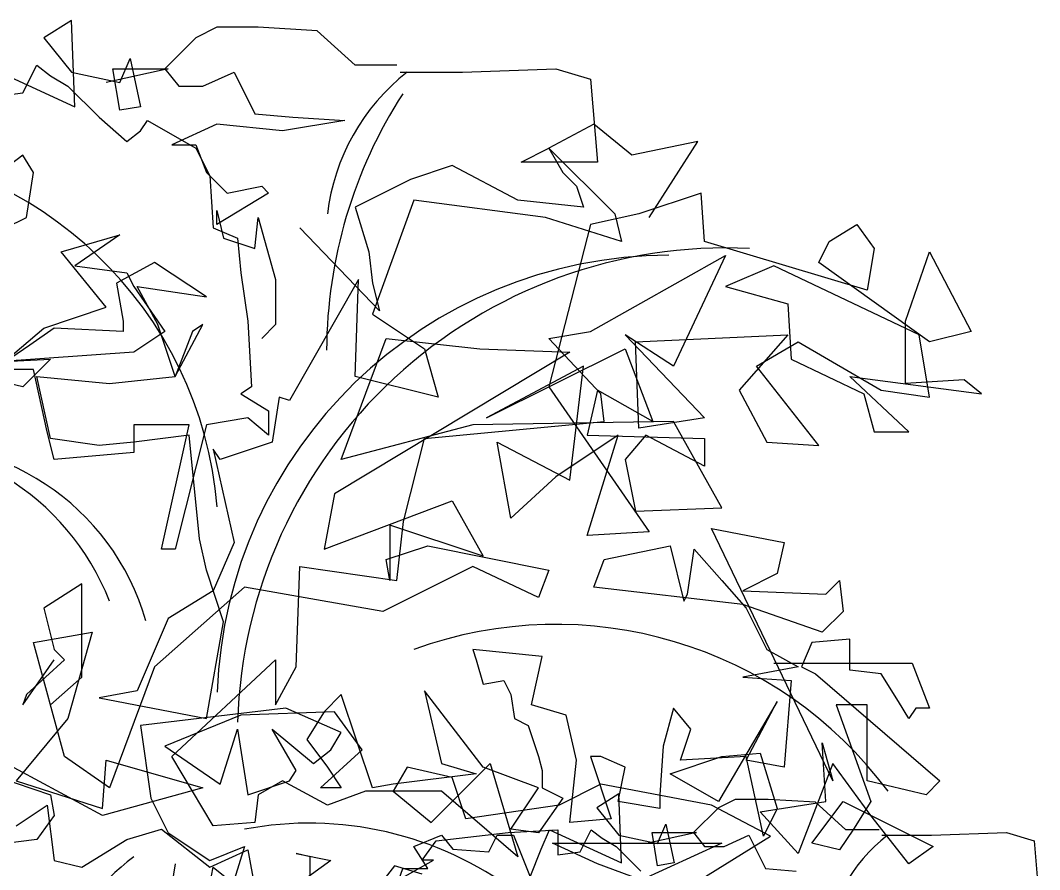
# Model space of a CAD drawing. Header units: millimetres. Extents: x 284148 to 331264, y 78716 to 101523.
# Drawn here: x 297228 to 298060, y 98801 to 99494 of the extents above; entities that cross this region are included whole.
import ezdxf

# ---------------------------------------------------------------- set-up
doc = ezdxf.new("R2010")
doc.units = ezdxf.units.MM

# ---------------------------------------------------------------- blocks, each defined once
blk = doc.blocks.new('A$C6C9D438F')
for p, q in [((854.06, 2196.54), (831.46, 2182.42)), ((856.89, 2125.95), (854.06, 2196.54)), ((972.74, 2190.89), (955.79, 2182.42)), ((1006.65, 2190.89), (972.74, 2190.89)), ((1054.69, 2188.07), (1006.65, 2190.89)), ((831.46, 2182.42), (854.06, 2154.19)), ((955.79, 2182.42), (930.36, 2157.01)), ((1085.77, 2159.84), (1054.69, 2188.07)), ((893.62, 2145.72), (902.1, 2165.48)), ((902.1, 2165.48), (910.58, 2125.95)), ((783.42, 2159.84), (856.89, 2125.95)), ((814.5, 2137.25), (825.8, 2159.84)), ((825.8, 2159.84), (837.11, 2151.37)), ((933.18, 2157.01), (882.32, 2145.72)), ((887.97, 2157.01), (933.18, 2157.01)), ((893.62, 2123.13), (887.97, 2157.01)), ((930.36, 2157.01), (941.66, 2142.89)), ((1119.68, 2159.84), (1085.77, 2159.84)), ((1173.37, 2154.19), (1249.66, 2157.01)), ((1249.66, 2157.01), (1277.92, 2148.54)), ((837.11, 2151.37), (851.24, 2142.89)), ((854.06, 2154.19), (893.62, 2145.72)), ((961.44, 2142.89), (986.87, 2154.19)), ((986.87, 2154.19), (1003.82, 2120.31)), ((1122.5, 2154.19), (1173.37, 2154.19)), ((1277.92, 2148.54), (1283.57, 2080.78)), ((851.24, 2142.89), (876.67, 2117.48)), ((941.66, 2142.89), (961.44, 2142.89)), ((791.9, 2134.42), (814.5, 2137.25)), ((910.58, 2125.95), (893.62, 2123.13)), ((876.67, 2117.48), (899.27, 2097.72)), ((910.58, 2106.19), (916.23, 2114.66)), ((916.23, 2114.66), (955.79, 2092.07)), ((1003.82, 2120.31), (1034.91, 2117.48)), ((1077.29, 2114.66), (1026.43, 2106.19)), ((1034.91, 2117.48), (1077.29, 2114.66)), ((899.27, 2097.72), (910.58, 2106.19)), ((972.74, 2111.84), (936.01, 2094.9)), ((1026.43, 2106.19), (972.74, 2111.84)), ((1280.74, 2111.84), (1244.01, 2092.07)), ((1311.83, 2086.42), (1280.74, 2111.84)), ((1365.51, 2097.72), (1311.83, 2086.42)), ((1325.95, 2035.6), (1365.51, 2097.72)), ((936.01, 2094.9), (955.79, 2094.9)), ((955.79, 2094.9), (964.26, 2072.31)), ((955.79, 2092.07), (967.09, 2069.48)), ((1221.4, 2080.78), (1244.01, 2092.07)), ((1244.01, 2092.07), (1255.31, 2072.31)), ((1244.01, 2092.07), (1297.7, 2038.43)), ((814.5, 2086.42), (791.9, 2069.48)), ((822.98, 2072.31), (814.5, 2086.42)), ((1283.57, 2080.78), (1221.4, 2080.78)), ((1164.89, 2077.95), (1130.98, 2066.66)), ((1218.58, 2049.72), (1164.89, 2077.95)), ((817.33, 2035.6), (822.98, 2072.31)), ((964.26, 2072.31), (981.22, 2055.37)), ((967.09, 2069.48), (969.92, 2027.13)), ((1130.98, 2066.66), (1085.77, 2044.07)), ((1255.31, 2072.31), (1266.61, 2061.01)), ((981.22, 2055.37), (1009.48, 2061.01)), ((1009.48, 2061.01), (1015.13, 2055.37)), ((1266.61, 2061.01), (1272.27, 2044.07)), ((1015.13, 2055.37), (972.74, 2029.95)), ((1133.81, 2049.72), (1099.9, 1956.54)), ((1241.18, 2035.6), (1133.81, 2049.72)), ((1272.27, 2044.07), (1218.58, 2049.72)), ((1368.34, 2055.37), (1317.48, 2038.43)), ((1371.17, 2015.84), (1368.34, 2055.37)), ((972.74, 2041.25), (978.39, 2018.66)), ((972.74, 2029.95), (972.74, 2041.25)), ((1085.77, 2044.07), (1097.07, 2007.37)), ((800.37, 2027.13), (817.33, 2035.6)), ((1003.82, 2010.19), (1006.65, 2035.6)), ((1006.65, 2035.6), (1020.78, 1984.78)), ((1303.35, 2015.84), (1241.18, 2035.6)), ((1317.48, 2038.43), (1277.92, 2029.95)), ((1297.7, 2038.43), (1303.35, 2015.84)), ((969.92, 2027.13), (989.7, 2018.66)), ((1105.55, 1959.37), (1040.56, 2027.13)), ((1277.92, 2029.95), (1244.01, 1897.25)), ((1472.89, 2015.84), (1495.5, 2029.95)), ((1495.5, 2029.95), (1509.63, 2010.19)), ((845.58, 2007.37), (893.62, 2021.48)), ((893.62, 2021.48), (856.89, 1996.07)), ((978.39, 2018.66), (1003.82, 2010.19)), ((989.7, 2018.66), (992.52, 1990.43)), ((1503.97, 1976.31), (1371.17, 2015.84)), ((1464.41, 1998.9), (1472.89, 2015.84)), ((882.32, 1962.19), (845.58, 2007.37)), ((1097.07, 2007.37), (1099.9, 1981.96)), ((1509.63, 2010.19), (1503.97, 1976.31)), ((1535.06, 1950.9), (1554.84, 2007.37)), ((1554.84, 2007.37), (1588.75, 1942.43)), ((921.88, 1998.9), (890.8, 1981.96)), ((964.26, 1970.66), (921.88, 1998.9)), ((1277.92, 1942.43), (1388.12, 2004.54)), ((1388.12, 2004.54), (1345.73, 1914.19)), ((1554.84, 1933.96), (1464.41, 1998.9)), ((856.89, 1996.07), (899.27, 1990.43)), ((899.27, 1990.43), (904.92, 1979.13)), ((992.52, 1990.43), (998.17, 1950.9)), ((1427.68, 1996.07), (1388.12, 1979.13)), ((1546.36, 1939.6), (1427.68, 1996.07)), ((890.8, 1981.96), (896.45, 1950.9)), ((1020.78, 1984.78), (1020.78, 1948.07)), ((1088.6, 1984.78), (1032.08, 1885.96)), ((1085.77, 1905.72), (1088.6, 1984.78)), ((1099.9, 1981.96), (1105.55, 1959.37)), ((904.92, 1979.13), (930.36, 1942.43)), ((907.75, 1979.13), (964.26, 1970.66)), ((924.7, 1948.07), (907.75, 1979.13)), ((1388.12, 1979.13), (1438.98, 1965.01)), ((1438.98, 1965.01), (1441.81, 1919.84)), ((831.46, 1945.25), (882.32, 1962.19)), ((1099.9, 1956.54), (1142.28, 1928.31)), ((896.45, 1950.9), (896.45, 1942.43)), ((938.83, 1905.72), (924.7, 1948.07)), ((938.83, 1905.72), (961.44, 1948.07)), ((961.44, 1948.07), (952.96, 1942.43)), ((998.17, 1950.9), (1001, 1897.25)), ((1020.78, 1948.07), (1009.48, 1936.78)), ((1535.06, 1900.07), (1535.06, 1950.9)), ((794.72, 1914.19), (831.46, 1945.25)), ((839.93, 1945.25), (820.15, 1931.13)), ((896.45, 1942.43), (839.93, 1945.25)), ((930.36, 1942.43), (904.92, 1925.49)), ((952.96, 1942.43), (938.83, 1905.72)), ((1244.01, 1936.78), (1277.92, 1942.43)), ((1306.17, 1939.6), (1371.17, 1871.84)), ((1345.73, 1914.19), (1306.17, 1939.6)), ((1314.65, 1933.96), (1438.98, 1939.6)), ((1438.98, 1939.6), (1399.42, 1894.43)), ((1554.84, 1888.78), (1546.36, 1939.6)), ((1588.75, 1942.43), (1554.84, 1933.96)), ((820.15, 1931.13), (794.72, 1914.19)), ((1074.47, 1837.96), (1111.2, 1936.78)), ((1111.2, 1936.78), (1187.5, 1928.31)), ((1286.39, 1891.6), (1244.01, 1936.78)), ((1317.48, 1863.37), (1314.65, 1933.96)), ((1413.55, 1914.19), (1447.46, 1933.96)), ((1447.46, 1933.96), (1515.28, 1894.43)), ((904.92, 1925.49), (783.42, 1917.01)), ((1260.96, 1925.49), (1068.82, 1809.72)), ((1142.28, 1928.31), (1153.59, 1888.78)), ((1187.5, 1928.31), (1260.96, 1925.49)), ((1193.15, 1871.84), (1306.17, 1928.31)), ((1306.17, 1928.31), (1328.78, 1869.02)), ((783.42, 1917.01), (837.11, 1919.84)), ((837.11, 1919.84), (814.5, 1897.25)), ((1441.81, 1919.84), (1501.15, 1891.6)), ((822.98, 1911.37), (803.2, 1911.37)), ((834.28, 1860.54), (822.98, 1911.37)), ((1272.27, 1914.19), (1193.15, 1871.84)), ((1260.96, 1821.02), (1272.27, 1914.19)), ((1464.41, 1849.25), (1413.55, 1914.19)), ((814.5, 1897.25), (777.77, 1905.72)), ((825.8, 1905.72), (885.14, 1900.07)), ((837.11, 1854.9), (825.8, 1905.72)), ((885.14, 1900.07), (938.83, 1905.72)), ((1153.59, 1888.78), (1085.77, 1905.72)), ((1489.85, 1905.72), (1597.22, 1891.6)), ((1537.88, 1860.54), (1489.85, 1905.72)), ((1583.09, 1902.9), (1535.06, 1900.07)), ((1597.22, 1891.6), (1583.09, 1902.9)), ((1001, 1897.25), (992.52, 1891.6)), ((992.52, 1891.6), (1015.13, 1877.49)), ((1244.01, 1897.25), (1325.95, 1778.66)), ((1283.57, 1894.43), (1275.09, 1857.72)), ((1328.78, 1869.02), (1283.57, 1894.43)), ((1289.22, 1869.02), (1286.39, 1891.6)), ((1399.42, 1894.43), (1422.03, 1852.07)), ((1501.15, 1891.6), (1509.63, 1860.54)), ((1515.28, 1894.43), (1554.84, 1888.78)), ((1023.6, 1888.78), (1017.95, 1852.07)), ((1032.08, 1885.96), (1023.6, 1888.78)), ((1015.13, 1877.49), (1015.13, 1857.72)), ((950.14, 1866.19), (904.92, 1866.19)), ((904.92, 1866.19), (904.92, 1843.6)), ((927.53, 1764.55), (950.14, 1866.19)), ((964.26, 1866.19), (938.83, 1764.55)), ((998.17, 1871.84), (964.26, 1866.19)), ((1015.13, 1857.72), (998.17, 1871.84)), ((1181.84, 1866.19), (1074.47, 1837.96)), ((1142.28, 1854.9), (1289.22, 1869.02)), ((1345.73, 1869.02), (1181.84, 1866.19)), ((1371.17, 1871.84), (1317.48, 1863.37)), ((1385.29, 1798.43), (1345.73, 1869.02)), ((839.93, 1837.96), (834.28, 1860.54)), ((950.14, 1857.72), (904.92, 1852.07)), ((958.61, 1773.02), (950.14, 1857.72)), ((1300.52, 1857.72), (1249.66, 1823.84)), ((1275.09, 1857.72), (1371.17, 1854.9)), ((1275.09, 1775.84), (1300.52, 1857.72)), ((1323.13, 1857.72), (1306.17, 1837.96)), ((1371.17, 1832.31), (1323.13, 1857.72)), ((1509.63, 1860.54), (1537.88, 1860.54)), ((876.67, 1849.25), (837.11, 1854.9)), ((904.92, 1852.07), (876.67, 1849.25)), ((1017.95, 1852.07), (975.57, 1837.96)), ((1125.33, 1787.13), (1142.28, 1854.9)), ((1212.93, 1789.96), (1201.62, 1852.07)), ((1201.62, 1852.07), (1260.96, 1821.02)), ((1371.17, 1854.9), (1371.17, 1832.31)), ((1422.03, 1852.07), (1464.41, 1849.25)), ((904.92, 1843.6), (839.93, 1837.96)), ((969.92, 1846.43), (986.87, 1770.19)), ((975.57, 1837.96), (969.92, 1846.43)), ((1306.17, 1837.96), (1314.65, 1795.6)), ((1249.66, 1823.84), (1212.93, 1789.96)), ((1068.82, 1809.72), (1060.34, 1764.55)), ((1060.34, 1764.55), (1164.89, 1804.07)), ((1164.89, 1804.07), (1190.32, 1758.9)), ((1314.65, 1795.6), (1385.29, 1798.43)), ((1190.32, 1758.9), (1114.03, 1784.31)), ((1114.03, 1784.31), (1114.03, 1739.13)), ((1119.68, 1739.13), (1125.33, 1787.13)), ((1475.72, 1575.37), (1376.82, 1781.49)), ((1376.82, 1781.49), (1436.16, 1770.19)), ((964.26, 1747.6), (958.61, 1773.02)), ((1325.95, 1778.66), (1275.09, 1775.84)), ((938.83, 1764.55), (927.53, 1764.55)), ((986.87, 1770.19), (969.92, 1730.66)), ((1111.2, 1756.07), (1145.11, 1767.37)), ((1145.11, 1767.37), (1244.01, 1747.6)), ((1289.22, 1756.07), (1342.91, 1767.37)), ((1342.91, 1767.37), (1354.21, 1722.19)), ((1357.04, 1727.84), (1362.69, 1764.55)), ((1362.69, 1764.55), (1385.29, 1739.13)), ((1436.16, 1770.19), (1430.51, 1744.78)), ((1037.73, 1668.55), (1040.56, 1750.43)), ((1040.56, 1750.43), (1119.68, 1739.13)), ((1181.84, 1750.43), (1108.38, 1713.72)), ((1114.03, 1739.13), (1111.2, 1756.07)), ((1235.53, 1725.02), (1181.84, 1750.43)), ((1280.74, 1733.49), (1289.22, 1756.07)), ((978.39, 1705.25), (964.26, 1747.6)), ((1244.01, 1747.6), (1235.53, 1725.02)), ((1430.51, 1744.78), (1402.25, 1730.66)), ((862.54, 1736.31), (831.46, 1716.55)), ((862.54, 1660.08), (862.54, 1736.31)), ((995.35, 1733.49), (921.88, 1668.55)), ((1108.38, 1713.72), (995.35, 1733.49)), ((1402.25, 1719.37), (1280.74, 1733.49)), ((1385.29, 1739.13), (1405.07, 1716.55)), ((1470.07, 1727.84), (1481.37, 1739.13)), ((1481.37, 1739.13), (1484.19, 1713.72)), ((969.92, 1730.66), (933.18, 1708.08)), ((1354.21, 1722.19), (1357.04, 1727.84)), ((1402.25, 1730.66), (1470.07, 1727.84)), ((831.46, 1716.55), (839.93, 1682.66)), ((1467.24, 1696.78), (1402.25, 1719.37)), ((1405.07, 1716.55), (1422.03, 1682.66)), ((933.18, 1708.08), (907.75, 1648.78)), ((1484.19, 1713.72), (1467.24, 1696.78)), ((964.26, 1626.19), (978.39, 1705.25)), ((822.98, 1688.31), (871.02, 1696.78)), ((871.02, 1696.78), (851.24, 1626.19)), ((1489.85, 1691.13), (1458.76, 1688.31)), ((1489.85, 1665.72), (1489.85, 1691.13)), ((848.41, 1595.14), (822.98, 1688.31)), ((839.93, 1682.66), (848.41, 1674.19)), ((1181.84, 1682.66), (1184.67, 1674.19)), ((1238.36, 1677.02), (1181.84, 1682.66)), ((1422.03, 1682.66), (1447.46, 1668.55)), ((1458.76, 1688.31), (1450.29, 1668.55)), ((814.5, 1637.49), (839.93, 1674.19)), ((848.41, 1674.19), (817.33, 1645.96)), ((936.01, 1595.14), (1020.78, 1674.19)), ((1020.78, 1674.19), (1020.78, 1637.49)), ((1184.67, 1674.19), (1190.32, 1654.43)), ((1229.88, 1637.49), (1238.36, 1677.02)), ((921.88, 1668.55), (885.14, 1569.72)), ((1020.78, 1637.49), (1037.73, 1668.55)), ((1447.46, 1668.55), (1402.25, 1660.08)), ((1427.68, 1671.37), (1540.71, 1671.37)), ((1450.29, 1668.55), (1461.59, 1662.9)), ((1515.28, 1662.9), (1489.85, 1665.72)), ((1540.71, 1671.37), (1554.84, 1634.66)), ((837.11, 1637.49), (862.54, 1660.08)), ((1190.32, 1654.43), (1207.28, 1657.25)), ((1207.28, 1657.25), (1212.93, 1645.96)), ((1402.25, 1660.08), (1441.81, 1657.25)), ((1441.81, 1657.25), (1436.16, 1586.66)), ((1461.59, 1662.9), (1563.31, 1575.37)), ((1529.41, 1640.31), (1515.28, 1662.9)), ((907.75, 1648.78), (876.67, 1643.13)), ((1142.28, 1648.78), (1156.41, 1589.49)), ((1190.32, 1586.66), (1142.28, 1648.78)), ((817.33, 1645.96), (814.5, 1637.49)), ((876.67, 1643.13), (964.26, 1626.19)), ((1074.47, 1645.96), (1060.34, 1631.84)), ((1099.9, 1569.72), (1074.47, 1645.96)), ((1212.93, 1645.96), (1215.75, 1626.19)), ((1430.51, 1640.31), (1382.47, 1558.43)), ((1405.07, 1592.31), (1430.51, 1640.31)), ((1537.88, 1626.19), (1529.41, 1640.31)), ((1029.26, 1634.66), (910.58, 1620.55)), ((1068.82, 1631.84), (992.52, 1629.02)), ((1074.47, 1614.9), (1029.26, 1634.66)), ((1060.34, 1631.84), (1046.21, 1609.25)), ((1091.42, 1600.78), (1068.82, 1631.84)), ((1258.14, 1629.02), (1229.88, 1637.49)), ((1345.73, 1634.66), (1337.26, 1603.61)), ((1359.86, 1617.72), (1345.73, 1634.66)), ((1478.54, 1637.49), (1506.8, 1558.43)), ((1503.97, 1637.49), (1478.54, 1637.49)), ((1503.97, 1575.37), (1503.97, 1637.49)), ((1543.53, 1634.66), (1537.88, 1626.19)), ((1554.84, 1634.66), (1543.53, 1634.66)), ((851.24, 1626.19), (808.85, 1575.37)), ((992.52, 1629.02), (930.36, 1603.61)), ((1215.75, 1626.19), (1227.06, 1620.55)), ((1266.61, 1592.31), (1258.14, 1629.02)), ((910.58, 1620.55), (919.05, 1561.25)), ((975.57, 1572.55), (989.7, 1617.72)), ((989.7, 1617.72), (998.17, 1564.08)), ((1017.95, 1617.72), (1051.86, 1589.49)), ((1037.73, 1583.84), (1017.95, 1617.72)), ((1065.99, 1600.78), (1074.47, 1614.9)), ((1227.06, 1620.55), (1235.53, 1595.14)), ((1351.39, 1592.31), (1359.86, 1617.72)), ((879.49, 1547.14), (769.29, 1606.43)), ((1046.21, 1609.25), (1063.16, 1586.66)), ((1470.07, 1558.43), (1467.24, 1606.43)), ((1467.24, 1606.43), (1475.72, 1575.37)), ((930.36, 1603.61), (975.57, 1572.55)), ((1051.86, 1589.49), (1065.99, 1600.78)), ((1057.51, 1569.72), (1091.42, 1600.78)), ((1337.26, 1603.61), (1334.43, 1564.08)), ((735.38, 1597.96), (837.11, 1564.08)), ((885.14, 1569.72), (848.41, 1595.14)), ((879.49, 1552.78), (882.32, 1592.31)), ((882.32, 1592.31), (961.44, 1569.72)), ((969.92, 1538.67), (936.01, 1595.14)), ((1235.53, 1595.14), (1238.36, 1583.84)), ((1260.96, 1541.49), (1266.61, 1592.31)), ((1277.92, 1595.14), (1294.87, 1544.31)), ((1286.39, 1595.14), (1277.92, 1595.14)), ((1306.17, 1586.66), (1286.39, 1595.14)), ((1342.91, 1581.02), (1385.29, 1595.14)), ((1405.07, 1595.14), (1351.39, 1592.31)), ((1385.29, 1595.14), (1416.38, 1597.96)), ((1419.2, 1530.19), (1405.07, 1595.14)), ((1436.16, 1586.66), (1405.07, 1592.31)), ((1416.38, 1597.96), (1430.51, 1552.78)), ((1032.08, 1575.37), (1037.73, 1583.84)), ((1063.16, 1586.66), (1074.47, 1569.72)), ((1128.16, 1586.66), (1116.85, 1566.9)), ((1164.89, 1578.19), (1128.16, 1586.66)), ((1147.94, 1541.49), (1195.97, 1589.49)), ((1156.41, 1589.49), (1184.67, 1581.02)), ((1235.53, 1569.72), (1190.32, 1586.66)), ((1195.97, 1589.49), (1218.58, 1513.25)), ((1238.36, 1583.84), (1238.36, 1569.72)), ((1300.52, 1558.43), (1306.17, 1586.66)), ((1475.72, 1589.49), (1447.46, 1516.08)), ((1506.8, 1547.14), (1475.72, 1589.49)), ((808.85, 1575.37), (879.49, 1552.78)), ((998.17, 1564.08), (1032.08, 1575.37)), ((1026.43, 1575.37), (1006.65, 1564.08)), ((1063.16, 1555.61), (1026.43, 1575.37)), ((1184.67, 1581.02), (1116.85, 1572.55)), ((1176.19, 1544.31), (1164.89, 1578.19)), ((1382.47, 1558.43), (1342.91, 1581.02)), ((1552.01, 1564.08), (1503.97, 1575.37)), ((1563.31, 1575.37), (1552.01, 1564.08)), ((961.44, 1569.72), (879.49, 1547.14)), ((1074.47, 1569.72), (1057.51, 1569.72)), ((1094.25, 1566.9), (1063.16, 1555.61)), ((1156.41, 1566.9), (1094.25, 1566.9)), ((1116.85, 1572.55), (1099.9, 1569.72)), ((1116.85, 1566.9), (1147.94, 1541.49)), ((1218.58, 1513.25), (1156.41, 1566.9)), ((1212.93, 1535.84), (1235.53, 1569.72)), ((1238.36, 1569.72), (1255.31, 1561.25)), ((1286.39, 1572.55), (1252.49, 1555.61)), ((1301.08, 1564.76), (1283, 1553.47)), ((1376.82, 1555.61), (1286.39, 1572.55)), ((1303.34, 1508.29), (1301.08, 1564.76)), ((837.11, 1564.08), (839.93, 1547.14)), ((919.05, 1561.25), (933.18, 1533.02)), ((1006.65, 1564.08), (1003.82, 1541.49)), ((1255.31, 1561.25), (1235.53, 1533.02)), ((1334.43, 1552.78), (1300.52, 1558.43)), ((1334.43, 1564.08), (1334.43, 1552.78)), ((1396.03, 1560.25), (1382.46, 1553.47)), ((1423.15, 1560.25), (1396.03, 1560.25)), ((1416.38, 1549.96), (1470.07, 1558.43)), ((1461.58, 1557.99), (1423.15, 1560.25)), ((1458.76, 1524.55), (1484.19, 1558.43)), ((1486.45, 1535.4), (1461.58, 1557.99)), ((1484.19, 1558.43), (1557.66, 1521.72)), ((1506.8, 1558.43), (1492.67, 1535.84)), ((808.85, 1538.67), (834.28, 1555.61)), ((834.28, 1555.61), (839.93, 1510.43)), ((1252.49, 1555.61), (1176.19, 1544.31)), ((1283, 1553.47), (1301.08, 1530.88)), ((1382.46, 1553.47), (1362.12, 1533.14)), ((1424.85, 1530.19), (1376.82, 1555.61)), ((1447.46, 1516.08), (1416.38, 1549.96)), ((1430.51, 1552.78), (1419.2, 1530.19)), ((839.93, 1547.14), (825.8, 1527.37)), ((1003.82, 1541.49), (969.92, 1538.67)), ((1294.87, 1544.31), (1260.96, 1541.49)), ((1332.73, 1524.11), (1339.51, 1539.92)), ((1339.51, 1539.92), (1346.29, 1508.29)), ((1537.88, 1507.61), (1506.8, 1547.14)), ((899.27, 1527.37), (927.53, 1535.84)), ((927.53, 1535.84), (967.09, 1504.78)), ((933.18, 1533.02), (967.09, 1510.43)), ((1151.89, 1526.36), (1210.66, 1533.14)), ((1210.66, 1533.14), (1251.35, 1535.4)), ((1235.53, 1533.02), (1212.93, 1535.84)), ((1237.79, 1519.59), (1244.57, 1535.4)), ((1244.57, 1535.4), (1303.34, 1508.29)), ((1251.35, 1535.4), (1251.35, 1515.07)), ((1269.44, 1517.33), (1278.48, 1535.4)), ((1278.48, 1535.4), (1287.52, 1528.62)), ((1364.38, 1533.14), (1323.69, 1524.11)), ((1328.21, 1533.14), (1364.38, 1533.14)), ((1332.73, 1506.04), (1328.21, 1533.14)), ((1362.12, 1533.14), (1371.16, 1521.85)), ((1492.67, 1535.84), (1481.37, 1518.9)), ((1513.58, 1535.4), (1486.45, 1535.4)), ((1556.53, 1530.88), (1617.56, 1533.14)), ((1617.56, 1533.14), (1640.17, 1526.36)), ((825.8, 1527.37), (780.59, 1521.72)), ((862.54, 1504.78), (899.27, 1527.37)), ((1133.8, 1521.85), (1156.41, 1530.88)), ((1140.58, 1510.55), (1151.89, 1526.36)), ((1156.41, 1530.88), (1165.45, 1519.59)), ((1194.84, 1517.33), (1201.62, 1530.88)), ((1201.62, 1530.88), (1215.18, 1530.88)), ((1215.18, 1530.88), (1228.75, 1497)), ((1246.83, 1524.55), (1385.29, 1524.55)), ((1283.57, 1507.61), (1246.83, 1524.55)), ((1287.52, 1528.62), (1298.82, 1521.85)), ((1301.08, 1530.88), (1332.73, 1524.11)), ((1306.17, 1456.78), (1424.85, 1530.19)), ((1385.29, 1524.55), (1317.48, 1493.49)), ((1386.98, 1521.85), (1407.33, 1530.88)), ((1407.33, 1530.88), (1420.89, 1503.78)), ((1481.37, 1518.9), (1458.76, 1524.55)), ((1515.84, 1530.88), (1556.53, 1530.88)), ((1640.17, 1526.36), (1644.69, 1472.15)), ((967.09, 1510.43), (995.35, 1521.72)), ((967.09, 1504.78), (998.17, 1518.9)), ((995.35, 1521.72), (981.22, 1476.55)), ((998.17, 1518.9), (1003.82, 1487.84)), ((1037.73, 1516.08), (1065.99, 1510.43)), ((1049.04, 1513.25), (1037.73, 1516.08)), ((1145.1, 1503.78), (1133.8, 1521.85)), ((1165.45, 1519.59), (1194.84, 1517.33)), ((1228.75, 1497), (1237.79, 1519.59)), ((1251.35, 1515.07), (1269.44, 1517.33)), ((1298.82, 1521.85), (1319.17, 1501.52)), ((1371.16, 1521.85), (1386.98, 1521.85)), ((1557.66, 1521.72), (1537.88, 1507.61)), ((839.93, 1510.43), (862.54, 1504.78)), ((938.83, 1507.61), (936.01, 1490.67)), ((1065.99, 1510.43), (995.35, 1459.61)), ((1049.04, 1470.9), (1049.04, 1513.25)), ((1113.46, 1490.22), (1149.63, 1510.55)), ((1149.63, 1510.55), (1140.58, 1510.55)), ((1390.95, 1468.08), (1283.57, 1507.61)), ((1346.29, 1508.29), (1332.73, 1506.04)), ((967.09, 1490.67), (969.92, 1504.78)), ((969.92, 1504.78), (998.17, 1482.2)), ((1117.98, 1506.04), (1093.11, 1474.41)), ((1108.94, 1460.86), (1124.76, 1503.78)), ((1140.58, 1499.26), (1117.98, 1506.04)), ((1124.76, 1503.78), (1145.1, 1503.78)), ((1420.89, 1503.78), (1445.76, 1501.52))]:
    blk.add_line(p, q)
for centre, radius, start, end in [((1235.02, 2018.07), 173.06, 128.13509, 173.24405), ((1451.36, 1925.73), 388.9, 147.16894, 179.798), ((652.17, 1772.09), 322.14, 4.80744, 87.45484), ((1389.08, 1611.06), 399.58, 87.30076, 178.23403), ((1342.76, 1634.87), 369.81, 90.11996, 177.99716), ((693.1, 1647.27), 206.14, 21.31116, 170.91038), ((722.17, 1650.43), 200.61, 16.07757, 97.0569), ((1249.76, 1365.25), 337.93, 36.63589, 110.06693), ((1048.13, 1258.71), 282.11, 5.83152, 100.78293), ((1605.85, 1421.98), 138.45, 128.13509, 173.24405), ((1031.21, 1346.81), 208.93, 127.18901, 184.68925)]:
    blk.add_arc(centre, radius, start, end)

msp = doc.modelspace()

# ---------------------------------------------------------------- block references
msp.add_blockref('A$C6C9D438F', (296415.44, 97297.7))

doc.saveas('drawing.dxf')
